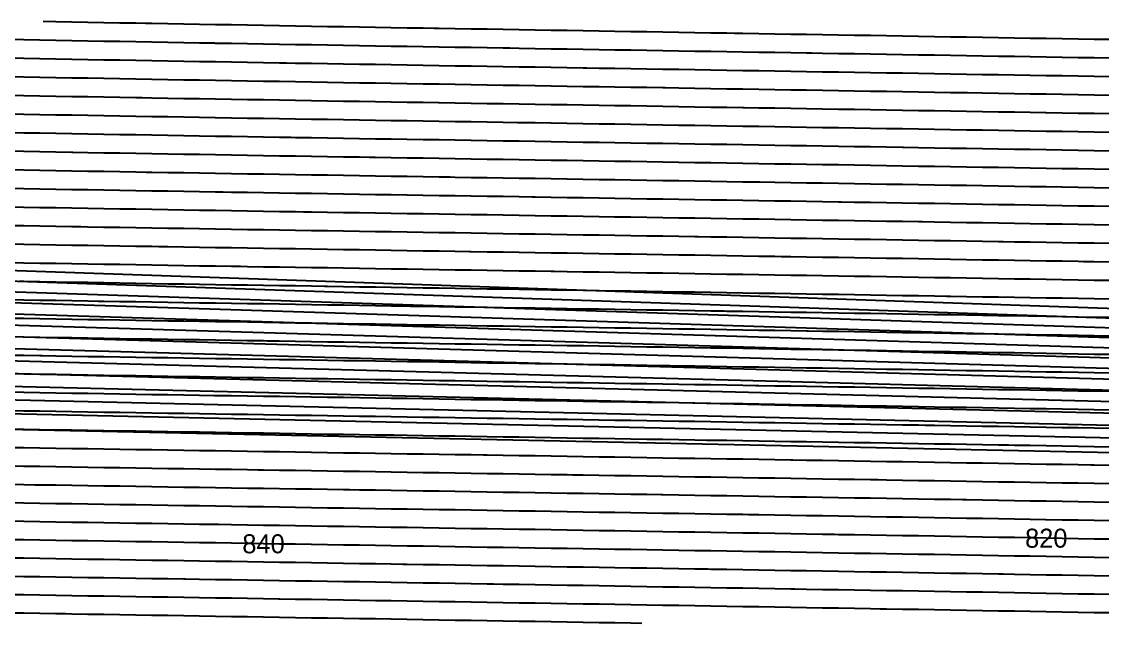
# Model space of a CAD drawing. Header units: metres. Extents: x 3386 to 5486, y 31 to 113.
# Drawn here: x 3802.3 to 3944.5, y 32.7 to 111.9 of the extents above; entities that cross this region are included whole.
import ezdxf
from ezdxf.enums import TextEntityAlignment as Align

# ---------------------------------------------------------------- set-up
doc = ezdxf.new("R2010")
doc.units = ezdxf.units.M
for name, color, linetype in [('Vs_280', 7, 'Continuous'), ('Vs_300', 7, 'Continuous'), ('Vs_320', 7, 'Continuous'), ('Vs_340', 7, 'Continuous'), ('Vs_360', 7, 'Continuous'), ('Vs_380', 7, 'Continuous'), ('Vs_400', 7, 'Continuous'), ('Vs_420', 7, 'Continuous'), ('Vs_440', 7, 'Continuous'), ('Vs_460', 7, 'Continuous'), ('Vs_480', 7, 'Continuous'), ('Vs_500', 7, 'Continuous'), ('Vs_520', 7, 'Continuous'), ('Vs_540', 7, 'Continuous'), ('Vs_560', 7, 'Continuous'), ('Vs_580', 7, 'Continuous'), ('Vs_600', 7, 'Continuous'), ('Vs_620', 7, 'Continuous'), ('Vs_640', 7, 'Continuous'), ('Vs_660', 7, 'Continuous'), ('Vs_680', 7, 'Continuous'), ('Vs_700', 7, 'Continuous'), ('Vs_720', 7, 'Continuous'), ('Vs_740', 7, 'Continuous'), ('Vs_760', 7, 'Continuous'), ('Vs_780', 7, 'Continuous'), ('Vs_800', 7, 'Continuous'), ('Vs_820', 7, 'Continuous'), ('Vs_840', 7, 'Continuous'), ('Vs_860', 7, 'Continuous'), ('Vs_880', 7, 'Continuous'), ('Vs_900', 7, 'Continuous'), ('Vs_920', 7, 'Continuous'), ('Vs_940', 7, 'Continuous'), ('Vs_960', 7, 'Continuous')]:
    doc.layers.add(name, color=color, linetype=linetype)

msp = doc.modelspace()

# ---------------------------------------------------------------- linework, layer by layer
at = {"layer": 'Vs_280'}
msp.add_lwpolyline([(3945.49, 109.57), (3943.39, 109.6), (3941.29, 109.64), (3939.19, 109.67), (3937.09, 109.71), (3935.33, 109.74), (3934.99, 109.74), (3932.89, 109.78), (3930.79, 109.82), (3928.68, 109.85), (3926.58, 109.89), (3924.48, 109.92), (3922.38, 109.96), (3920.28, 109.99), (3918.18, 110.03), (3916.08, 110.06), (3913.98, 110.1), (3911.88, 110.13), (3909.77, 110.17), (3907.67, 110.2), (3905.57, 110.24), (3903.47, 110.27), (3901.37, 110.3), (3899.27, 110.34), (3897.17, 110.37), (3896.08, 110.39), (3895.07, 110.41), (3892.97, 110.44), (3890.86, 110.48), (3888.76, 110.51), (3886.66, 110.55), (3884.56, 110.58), (3882.46, 110.62), (3880.36, 110.65), (3878.26, 110.69), (3876.16, 110.72), (3874.06, 110.76), (3871.95, 110.79), (3869.85, 110.82), (3867.75, 110.86), (3865.65, 110.89), (3863.55, 110.93), (3861.45, 110.96), (3859.35, 111), (3857.25, 111.03), (3856.57, 111.05), (3855.15, 111.07), (3853.04, 111.1), (3850.94, 111.14), (3848.84, 111.17), (3846.74, 111.21), (3844.64, 111.25), (3842.54, 111.28), (3840.44, 111.32), (3838.34, 111.35), (3836.24, 111.39), (3834.13, 111.43), (3832.03, 111.46), (3829.93, 111.5), (3827.83, 111.54), (3825.73, 111.57), (3823.63, 111.61), (3821.53, 111.65), (3819.43, 111.68), (3818.63, 111.7), (3817.33, 111.72), (3815.22, 111.76), (3813.12, 111.8), (3811.02, 111.84), (3808.92, 111.88), (3806.82, 111.92), (3805.13, 111.95)], dxfattribs=at)
at = {"layer": 'Vs_300'}
msp.add_lwpolyline([(3945.36, 107.13), (3943.39, 107.16), (3941.29, 107.19), (3939.19, 107.23), (3937.09, 107.27), (3934.99, 107.3), (3932.89, 107.34), (3930.79, 107.37), (3928.68, 107.41), (3926.58, 107.44), (3924.48, 107.48), (3922.38, 107.51), (3920.28, 107.55), (3918.18, 107.58), (3916.08, 107.62), (3913.98, 107.65), (3911.88, 107.69), (3909.77, 107.72), (3907.67, 107.76), (3906.24, 107.78), (3905.57, 107.79), (3903.47, 107.82), (3901.37, 107.86), (3899.27, 107.89), (3897.17, 107.93), (3895.07, 107.96), (3892.97, 108), (3890.86, 108.03), (3888.76, 108.07), (3886.66, 108.1), (3884.56, 108.14), (3882.46, 108.17), (3880.36, 108.2), (3878.26, 108.24), (3876.16, 108.27), (3874.06, 108.31), (3871.95, 108.34), (3869.85, 108.38), (3867.75, 108.41), (3866.52, 108.43), (3865.65, 108.45), (3863.55, 108.48), (3861.45, 108.52), (3859.35, 108.55), (3857.25, 108.59), (3855.15, 108.62), (3853.04, 108.66), (3850.94, 108.69), (3848.84, 108.73), (3846.74, 108.76), (3844.64, 108.8), (3842.54, 108.83), (3840.44, 108.87), (3838.34, 108.9), (3836.24, 108.94), (3834.13, 108.97), (3832.03, 109.01), (3829.93, 109.05), (3827.83, 109.08), (3827.69, 109.09), (3825.73, 109.12), (3823.63, 109.16), (3821.53, 109.19), (3819.43, 109.23), (3817.33, 109.27), (3815.22, 109.31), (3813.12, 109.34), (3811.02, 109.38), (3808.92, 109.42), (3806.82, 109.46), (3804.72, 109.5), (3802.62, 109.54), (3800.52, 109.58)], dxfattribs=at)
at = {"layer": 'Vs_320'}
msp.add_lwpolyline([(3945.49, 104.68), (3943.39, 104.72), (3941.29, 104.75), (3939.19, 104.79), (3937.09, 104.82), (3934.99, 104.86), (3932.89, 104.89), (3930.79, 104.93), (3928.68, 104.96), (3926.58, 105), (3924.48, 105.03), (3922.38, 105.07), (3920.28, 105.1), (3918.18, 105.14), (3916.47, 105.17), (3916.08, 105.17), (3913.98, 105.21), (3911.88, 105.24), (3909.77, 105.28), (3907.67, 105.31), (3905.57, 105.35), (3903.47, 105.38), (3901.37, 105.41), (3899.27, 105.45), (3897.17, 105.48), (3895.07, 105.52), (3892.97, 105.55), (3890.86, 105.59), (3888.76, 105.62), (3886.66, 105.66), (3884.56, 105.69), (3882.46, 105.72), (3880.36, 105.76), (3878.26, 105.79), (3876.66, 105.82), (3876.16, 105.83), (3874.06, 105.86), (3871.95, 105.9), (3869.85, 105.93), (3867.75, 105.96), (3865.65, 106), (3863.55, 106.03), (3861.45, 106.07), (3859.35, 106.1), (3857.25, 106.14), (3855.15, 106.17), (3853.04, 106.21), (3850.94, 106.24), (3848.84, 106.28), (3846.74, 106.31), (3844.64, 106.35), (3842.54, 106.38), (3840.44, 106.42), (3838.34, 106.45), (3837.17, 106.47), (3836.24, 106.49), (3834.13, 106.52), (3832.03, 106.56), (3829.93, 106.6), (3827.83, 106.63), (3825.73, 106.67), (3823.63, 106.7), (3821.53, 106.74), (3819.43, 106.78), (3817.33, 106.82), (3815.22, 106.85), (3813.12, 106.89), (3811.02, 106.93), (3808.92, 106.97), (3806.82, 107.01), (3804.72, 107.05), (3802.62, 107.09), (3800.52, 107.13)], dxfattribs=at)
at = {"layer": 'Vs_340'}
msp.add_lwpolyline([(3945.49, 102.24), (3943.39, 102.27), (3941.29, 102.31), (3939.19, 102.34), (3937.09, 102.38), (3934.99, 102.41), (3932.89, 102.45), (3930.79, 102.48), (3928.68, 102.52), (3926.72, 102.55), (3926.58, 102.55), (3924.48, 102.59), (3922.38, 102.62), (3920.28, 102.66), (3918.18, 102.69), (3916.08, 102.73), (3913.98, 102.76), (3911.88, 102.8), (3909.77, 102.83), (3907.67, 102.87), (3905.57, 102.9), (3903.47, 102.94), (3901.37, 102.97), (3899.27, 103.01), (3897.17, 103.04), (3895.07, 103.07), (3892.97, 103.11), (3890.86, 103.14), (3888.76, 103.18), (3886.96, 103.21), (3886.66, 103.21), (3884.56, 103.25), (3882.46, 103.28), (3880.36, 103.31), (3878.26, 103.35), (3876.16, 103.38), (3874.06, 103.42), (3871.95, 103.45), (3869.85, 103.48), (3867.75, 103.52), (3865.65, 103.55), (3863.55, 103.59), (3861.45, 103.62), (3859.35, 103.66), (3857.25, 103.69), (3855.15, 103.73), (3853.04, 103.76), (3850.94, 103.79), (3848.84, 103.83), (3847.02, 103.86), (3846.74, 103.86), (3844.64, 103.9), (3842.54, 103.93), (3840.44, 103.97), (3838.34, 104), (3836.24, 104.04), (3834.13, 104.07), (3832.03, 104.11), (3829.93, 104.15), (3827.83, 104.18), (3825.73, 104.22), (3823.63, 104.25), (3821.53, 104.29), (3819.43, 104.33), (3817.33, 104.36), (3815.22, 104.4), (3813.12, 104.44), (3811.02, 104.48), (3809.08, 104.51), (3808.92, 104.52), (3806.82, 104.55), (3804.72, 104.59), (3802.62, 104.63), (3800.52, 104.67)], dxfattribs=at)
at = {"layer": 'Vs_360'}
msp.add_lwpolyline([(3945.49, 99.8), (3943.39, 99.83), (3941.29, 99.87), (3939.19, 99.9), (3937.09, 99.94), (3936.96, 99.94), (3934.99, 99.97), (3932.89, 100.01), (3930.79, 100.04), (3928.68, 100.08), (3926.58, 100.11), (3924.48, 100.15), (3922.38, 100.18), (3920.28, 100.22), (3918.18, 100.25), (3916.08, 100.29), (3913.98, 100.32), (3911.88, 100.36), (3909.77, 100.39), (3907.67, 100.42), (3905.57, 100.46), (3903.47, 100.49), (3901.37, 100.53), (3899.27, 100.56), (3897.37, 100.59), (3897.17, 100.6), (3895.07, 100.63), (3892.97, 100.66), (3890.86, 100.7), (3888.76, 100.73), (3886.66, 100.77), (3884.56, 100.8), (3882.46, 100.84), (3880.36, 100.87), (3878.26, 100.9), (3876.16, 100.94), (3874.06, 100.97), (3871.95, 101.01), (3869.85, 101.04), (3867.75, 101.07), (3865.65, 101.11), (3863.55, 101.14), (3861.45, 101.18), (3859.35, 101.21), (3857.25, 101.24), (3857.16, 101.25), (3855.15, 101.28), (3853.04, 101.31), (3850.94, 101.35), (3848.84, 101.38), (3846.74, 101.42), (3844.64, 101.45), (3842.54, 101.49), (3840.44, 101.52), (3838.34, 101.56), (3836.24, 101.59), (3834.13, 101.63), (3832.03, 101.66), (3829.93, 101.7), (3827.83, 101.73), (3825.73, 101.77), (3823.63, 101.8), (3821.53, 101.84), (3819.43, 101.88), (3818.17, 101.9), (3817.33, 101.91), (3815.22, 101.95), (3813.12, 101.99), (3811.02, 102.03), (3808.92, 102.06), (3806.82, 102.1), (3804.72, 102.14), (3802.62, 102.18), (3800.52, 102.22)], dxfattribs=at)
at = {"layer": 'Vs_380'}
msp.add_lwpolyline([(3945.49, 97.36), (3943.39, 97.39), (3941.29, 97.43), (3939.19, 97.46), (3937.09, 97.5), (3934.99, 97.53), (3932.89, 97.57), (3930.79, 97.6), (3928.68, 97.64), (3926.58, 97.67), (3924.48, 97.71), (3922.38, 97.74), (3920.28, 97.78), (3918.18, 97.81), (3916.08, 97.84), (3913.98, 97.88), (3911.88, 97.91), (3909.77, 97.95), (3907.82, 97.98), (3907.67, 97.98), (3905.57, 98.02), (3903.47, 98.05), (3901.37, 98.09), (3899.27, 98.12), (3897.17, 98.15), (3895.07, 98.19), (3892.97, 98.22), (3890.86, 98.26), (3888.76, 98.29), (3886.66, 98.32), (3884.56, 98.36), (3882.46, 98.39), (3880.36, 98.43), (3878.26, 98.46), (3876.16, 98.49), (3874.06, 98.53), (3871.95, 98.56), (3869.85, 98.6), (3867.75, 98.63), (3867.54, 98.63), (3865.65, 98.66), (3863.55, 98.7), (3861.45, 98.73), (3859.35, 98.77), (3857.25, 98.8), (3855.15, 98.83), (3853.04, 98.87), (3850.94, 98.9), (3848.84, 98.94), (3846.74, 98.97), (3844.64, 99.01), (3842.54, 99.04), (3840.44, 99.07), (3838.34, 99.11), (3836.24, 99.14), (3834.13, 99.18), (3832.03, 99.21), (3829.93, 99.25), (3827.83, 99.28), (3827.75, 99.29), (3825.73, 99.32), (3823.63, 99.36), (3821.53, 99.39), (3819.43, 99.43), (3817.33, 99.46), (3815.22, 99.5), (3813.12, 99.54), (3811.02, 99.58), (3808.92, 99.61), (3806.82, 99.65), (3804.72, 99.69), (3802.62, 99.73), (3800.52, 99.77)], dxfattribs=at)
at = {"layer": 'Vs_400'}
msp.add_lwpolyline([(3945.49, 94.91), (3943.39, 94.95), (3941.29, 94.99), (3939.19, 95.02), (3937.09, 95.06), (3934.99, 95.09), (3932.89, 95.13), (3930.79, 95.16), (3928.68, 95.2), (3926.58, 95.23), (3924.48, 95.26), (3922.38, 95.3), (3920.28, 95.33), (3918.3, 95.37), (3918.18, 95.37), (3916.08, 95.4), (3913.98, 95.44), (3911.88, 95.47), (3909.77, 95.51), (3907.67, 95.54), (3905.57, 95.58), (3903.47, 95.61), (3901.37, 95.64), (3899.27, 95.68), (3897.17, 95.71), (3895.07, 95.75), (3892.97, 95.78), (3890.86, 95.81), (3888.76, 95.85), (3886.66, 95.88), (3884.56, 95.92), (3882.46, 95.95), (3880.36, 95.98), (3878.26, 96.02), (3878.08, 96.02), (3876.16, 96.05), (3874.06, 96.08), (3871.95, 96.12), (3869.85, 96.15), (3867.75, 96.19), (3865.65, 96.22), (3863.55, 96.25), (3861.45, 96.29), (3859.35, 96.32), (3857.25, 96.36), (3855.15, 96.39), (3853.04, 96.42), (3850.94, 96.46), (3848.84, 96.49), (3846.74, 96.53), (3844.64, 96.56), (3842.54, 96.59), (3840.44, 96.63), (3838.34, 96.66), (3837.75, 96.67), (3836.24, 96.7), (3834.13, 96.73), (3832.03, 96.77), (3829.93, 96.8), (3827.83, 96.84), (3825.73, 96.87), (3823.63, 96.91), (3821.53, 96.94), (3819.43, 96.98), (3817.33, 97.02), (3815.22, 97.05), (3813.12, 97.09), (3811.02, 97.13), (3808.92, 97.16), (3806.82, 97.2), (3804.72, 97.24), (3802.62, 97.28), (3800.52, 97.32)], dxfattribs=at)
at = {"layer": 'Vs_420'}
msp.add_lwpolyline([(3945.49, 92.47), (3943.39, 92.51), (3941.29, 92.55), (3939.19, 92.58), (3937.09, 92.62), (3934.99, 92.65), (3932.89, 92.69), (3930.79, 92.72), (3928.76, 92.75), (3928.68, 92.76), (3926.58, 92.79), (3924.48, 92.82), (3922.38, 92.86), (3920.28, 92.89), (3918.18, 92.93), (3916.08, 92.96), (3913.98, 93), (3911.88, 93.03), (3909.77, 93.07), (3907.67, 93.1), (3905.57, 93.13), (3903.47, 93.17), (3901.37, 93.2), (3899.27, 93.24), (3897.17, 93.27), (3895.07, 93.3), (3892.97, 93.34), (3890.86, 93.37), (3888.76, 93.41), (3888.72, 93.41), (3886.66, 93.44), (3884.56, 93.47), (3882.46, 93.51), (3880.36, 93.54), (3878.26, 93.58), (3876.16, 93.61), (3874.06, 93.64), (3871.95, 93.68), (3869.85, 93.71), (3867.75, 93.74), (3865.65, 93.78), (3863.55, 93.81), (3861.45, 93.85), (3859.35, 93.88), (3857.25, 93.91), (3855.15, 93.95), (3853.04, 93.98), (3850.94, 94.01), (3848.84, 94.05), (3848.09, 94.06), (3846.74, 94.08), (3844.64, 94.12), (3842.54, 94.15), (3840.44, 94.18), (3838.34, 94.22), (3836.24, 94.25), (3834.13, 94.29), (3832.03, 94.32), (3829.93, 94.36), (3827.83, 94.39), (3825.73, 94.43), (3823.63, 94.46), (3821.53, 94.5), (3819.43, 94.53), (3817.33, 94.57), (3815.22, 94.61), (3813.12, 94.64), (3811.02, 94.68), (3809.05, 94.71), (3808.92, 94.72), (3806.82, 94.75), (3804.72, 94.79), (3802.62, 94.83), (3800.52, 94.87)], dxfattribs=at)
at = {"layer": 'Vs_440'}
msp.add_lwpolyline([(3945.49, 90.03), (3943.39, 90.07), (3941.29, 90.11), (3939.19, 90.14), (3939.19, 90.14), (3937.09, 90.18), (3934.99, 90.21), (3932.89, 90.25), (3930.79, 90.28), (3928.68, 90.32), (3926.58, 90.35), (3924.48, 90.38), (3922.38, 90.42), (3920.28, 90.45), (3918.18, 90.49), (3916.08, 90.52), (3913.98, 90.56), (3911.88, 90.59), (3909.77, 90.63), (3907.67, 90.66), (3905.57, 90.69), (3903.47, 90.73), (3901.37, 90.76), (3899.42, 90.79), (3899.27, 90.8), (3897.17, 90.83), (3895.07, 90.86), (3892.97, 90.9), (3890.86, 90.93), (3888.76, 90.97), (3886.66, 91), (3884.56, 91.03), (3882.46, 91.07), (3880.36, 91.1), (3878.26, 91.13), (3876.16, 91.17), (3874.06, 91.2), (3871.95, 91.24), (3869.85, 91.27), (3867.75, 91.3), (3865.65, 91.34), (3863.55, 91.37), (3861.45, 91.4), (3859.35, 91.44), (3858.69, 91.45), (3857.25, 91.47), (3855.15, 91.5), (3853.04, 91.54), (3850.94, 91.57), (3848.84, 91.61), (3846.74, 91.64), (3844.64, 91.67), (3842.54, 91.71), (3840.44, 91.74), (3838.34, 91.78), (3836.24, 91.81), (3834.13, 91.84), (3832.03, 91.88), (3829.93, 91.91), (3827.83, 91.95), (3825.73, 91.98), (3823.63, 92.02), (3821.53, 92.05), (3819.43, 92.09), (3818.69, 92.1), (3817.33, 92.12), (3815.22, 92.16), (3813.12, 92.2), (3811.02, 92.23), (3808.92, 92.27), (3806.82, 92.31), (3804.72, 92.34), (3802.62, 92.38), (3800.52, 92.42)], dxfattribs=at)
at = {"layer": 'Vs_460'}
msp.add_lwpolyline([(3945.49, 87.6), (3943.39, 87.63), (3941.29, 87.67), (3939.19, 87.7), (3937.09, 87.74), (3934.99, 87.77), (3932.89, 87.81), (3930.79, 87.84), (3928.68, 87.88), (3926.58, 87.91), (3924.48, 87.95), (3922.38, 87.98), (3920.28, 88.01), (3918.18, 88.05), (3916.08, 88.08), (3913.98, 88.12), (3911.88, 88.15), (3910.12, 88.18), (3909.77, 88.19), (3907.67, 88.22), (3905.57, 88.25), (3903.47, 88.29), (3901.37, 88.32), (3899.27, 88.36), (3897.17, 88.39), (3895.07, 88.42), (3892.97, 88.46), (3890.86, 88.49), (3888.76, 88.53), (3886.66, 88.56), (3884.56, 88.59), (3882.46, 88.63), (3880.36, 88.66), (3878.26, 88.69), (3876.16, 88.73), (3874.06, 88.76), (3871.95, 88.79), (3869.85, 88.83), (3869.47, 88.83), (3867.75, 88.86), (3865.65, 88.9), (3863.55, 88.93), (3861.45, 88.96), (3859.35, 89), (3857.25, 89.03), (3855.15, 89.06), (3853.04, 89.1), (3850.94, 89.13), (3848.84, 89.16), (3846.74, 89.2), (3844.64, 89.23), (3842.54, 89.26), (3840.44, 89.3), (3838.34, 89.33), (3836.24, 89.37), (3834.13, 89.4), (3832.03, 89.44), (3829.93, 89.47), (3828.83, 89.49), (3827.83, 89.5), (3825.73, 89.54), (3823.63, 89.57), (3821.53, 89.61), (3819.43, 89.64), (3817.33, 89.68), (3815.22, 89.71), (3813.12, 89.75), (3811.02, 89.79), (3808.92, 89.82), (3806.82, 89.86), (3804.72, 89.9), (3802.62, 89.93), (3800.52, 89.97)], dxfattribs=at)
at = {"layer": 'Vs_480'}
msp.add_lwpolyline([(3945.49, 85.16), (3943.39, 85.19), (3941.29, 85.23), (3939.19, 85.26), (3937.09, 85.3), (3934.99, 85.33), (3932.89, 85.37), (3930.79, 85.4), (3928.68, 85.44), (3926.58, 85.47), (3924.48, 85.51), (3922.38, 85.54), (3920.8, 85.57), (3920.28, 85.58), (3918.18, 85.61), (3916.08, 85.65), (3913.98, 85.68), (3911.88, 85.71), (3909.77, 85.75), (3907.67, 85.78), (3905.57, 85.82), (3903.47, 85.85), (3901.37, 85.88), (3899.27, 85.92), (3897.17, 85.95), (3895.07, 85.99), (3892.97, 86.02), (3890.86, 86.05), (3888.76, 86.09), (3886.66, 86.12), (3884.56, 86.15), (3882.46, 86.19), (3880.36, 86.22), (3880.36, 86.22), (3878.26, 86.25), (3876.16, 86.29), (3874.06, 86.32), (3871.95, 86.35), (3869.85, 86.39), (3867.75, 86.42), (3865.65, 86.46), (3863.55, 86.49), (3861.45, 86.52), (3859.35, 86.56), (3857.25, 86.59), (3855.15, 86.62), (3853.04, 86.66), (3850.94, 86.69), (3848.84, 86.72), (3846.74, 86.76), (3844.64, 86.79), (3842.54, 86.82), (3840.44, 86.86), (3839.37, 86.87), (3838.34, 86.89), (3836.24, 86.92), (3834.13, 86.96), (3832.03, 86.99), (3829.93, 87.03), (3827.83, 87.06), (3825.73, 87.1), (3823.63, 87.13), (3821.53, 87.17), (3819.43, 87.2), (3817.33, 87.24), (3815.22, 87.27), (3813.12, 87.31), (3811.02, 87.34), (3808.92, 87.38), (3806.82, 87.41), (3804.72, 87.45), (3802.62, 87.49), (3800.52, 87.53)], dxfattribs=at)
at = {"layer": 'Vs_500'}
msp.add_lwpolyline([(3945.49, 82.72), (3943.39, 82.76), (3941.29, 82.79), (3939.19, 82.83), (3937.09, 82.86), (3934.99, 82.9), (3932.89, 82.93), (3931.43, 82.95), (3930.79, 82.97), (3928.68, 83), (3926.58, 83.04), (3924.48, 83.07), (3922.38, 83.1), (3920.28, 83.14), (3918.18, 83.17), (3916.08, 83.21), (3913.98, 83.24), (3911.88, 83.28), (3909.77, 83.31), (3907.67, 83.34), (3905.57, 83.38), (3903.47, 83.41), (3901.37, 83.45), (3899.27, 83.48), (3897.17, 83.51), (3895.07, 83.55), (3892.97, 83.58), (3891.3, 83.61), (3890.86, 83.61), (3888.76, 83.65), (3886.66, 83.68), (3884.56, 83.72), (3882.46, 83.75), (3880.36, 83.78), (3878.26, 83.82), (3876.16, 83.85), (3874.06, 83.88), (3871.95, 83.92), (3869.85, 83.95), (3867.75, 83.98), (3865.65, 84.02), (3863.55, 84.05), (3861.45, 84.08), (3859.35, 84.12), (3857.25, 84.15), (3855.15, 84.18), (3853.04, 84.22), (3850.94, 84.25), (3850.2, 84.26), (3848.84, 84.28), (3846.74, 84.32), (3844.64, 84.35), (3842.54, 84.38), (3840.44, 84.42), (3838.34, 84.45), (3836.24, 84.48), (3834.13, 84.52), (3832.03, 84.55), (3829.93, 84.59), (3827.83, 84.62), (3825.73, 84.65), (3823.63, 84.69), (3821.53, 84.72), (3819.43, 84.76), (3817.33, 84.79), (3815.22, 84.83), (3813.12, 84.86), (3811.02, 84.9), (3810.09, 84.91), (3808.92, 84.93), (3806.82, 84.97), (3804.72, 85.01), (3802.62, 85.04), (3800.52, 85.08)], dxfattribs=at)
at = {"layer": 'Vs_520'}
msp.add_lwpolyline([(3945.49, 80.28), (3943.39, 80.32), (3941.99, 80.34), (3941.29, 80.35), (3939.19, 80.39), (3937.09, 80.42), (3934.99, 80.46), (3932.89, 80.49), (3930.79, 80.53), (3928.68, 80.56), (3926.58, 80.6), (3924.48, 80.63), (3922.38, 80.67), (3920.28, 80.7), (3918.18, 80.74), (3916.08, 80.77), (3913.98, 80.8), (3911.88, 80.84), (3909.77, 80.87), (3907.67, 80.91), (3905.57, 80.94), (3903.47, 80.98), (3902.24, 80.99), (3901.37, 81.01), (3899.27, 81.04), (3897.17, 81.08), (3895.07, 81.11), (3892.97, 81.14), (3890.86, 81.18), (3888.76, 81.21), (3886.66, 81.24), (3884.56, 81.28), (3882.46, 81.31), (3880.36, 81.35), (3878.26, 81.38), (3876.16, 81.41), (3874.06, 81.45), (3871.95, 81.48), (3869.85, 81.51), (3867.75, 81.55), (3865.65, 81.58), (3863.55, 81.61), (3861.45, 81.64), (3861.22, 81.65), (3859.35, 81.68), (3857.25, 81.71), (3855.15, 81.74), (3853.04, 81.78), (3850.94, 81.81), (3848.84, 81.84), (3846.74, 81.88), (3844.64, 81.91), (3842.54, 81.94), (3840.44, 81.98), (3838.34, 82.01), (3836.24, 82.04), (3834.13, 82.08), (3832.03, 82.11), (3829.93, 82.15), (3827.83, 82.18), (3825.73, 82.21), (3823.63, 82.25), (3821.53, 82.28), (3820.36, 82.3), (3819.43, 82.32), (3817.33, 82.35), (3815.22, 82.39), (3813.12, 82.42), (3811.02, 82.46), (3808.92, 82.49), (3806.82, 82.53), (3804.72, 82.56), (3802.62, 82.6), (3800.52, 82.64)], dxfattribs=at)
at = {"layer": 'Vs_540'}
msp.add_lwpolyline([(3945.49, 77.85), (3943.39, 77.88), (3941.29, 77.92), (3939.19, 77.95), (3937.09, 77.99), (3934.99, 78.02), (3932.89, 78.06), (3930.79, 78.09), (3928.68, 78.13), (3926.58, 78.16), (3924.48, 78.2), (3922.38, 78.23), (3920.28, 78.27), (3918.18, 78.3), (3916.08, 78.33), (3913.98, 78.37), (3913.13, 78.38), (3911.88, 78.4), (3909.77, 78.44), (3907.67, 78.47), (3905.57, 78.5), (3903.47, 78.54), (3901.37, 78.57), (3899.27, 78.61), (3897.17, 78.64), (3895.07, 78.67), (3892.97, 78.71), (3890.86, 78.74), (3888.76, 78.77), (3886.66, 78.81), (3884.56, 78.84), (3882.46, 78.88), (3880.36, 78.91), (3878.26, 78.94), (3876.16, 78.98), (3874.06, 79.01), (3872.36, 79.04), (3871.95, 79.04), (3869.85, 79.07), (3867.75, 79.11), (3865.65, 79.14), (3863.55, 79.17), (3861.45, 79.21), (3859.35, 79.24), (3857.25, 79.27), (3855.15, 79.31), (3853.04, 79.34), (3850.94, 79.37), (3848.84, 79.41), (3846.74, 79.44), (3844.64, 79.47), (3842.54, 79.51), (3840.44, 79.54), (3838.34, 79.57), (3836.24, 79.61), (3834.13, 79.64), (3832.03, 79.67), (3831.09, 79.69), (3829.93, 79.71), (3827.83, 79.74), (3825.73, 79.77), (3823.63, 79.81), (3821.53, 79.84), (3819.43, 79.88), (3817.33, 79.91), (3815.22, 79.95), (3813.12, 79.98), (3811.02, 80.02), (3808.92, 80.05), (3806.82, 80.09), (3804.72, 80.12), (3802.62, 80.16), (3800.52, 80.19)], dxfattribs=at)
at = {"layer": 'Vs_560'}
msp.add_lwpolyline([(3945.49, 75.41), (3943.39, 75.45), (3941.29, 75.48), (3939.19, 75.52), (3937.09, 75.55), (3934.99, 75.59), (3932.89, 75.62), (3930.79, 75.66), (3928.68, 75.69), (3926.58, 75.73), (3924.48, 75.76), (3923.97, 75.77), (3922.38, 75.79), (3920.28, 75.83), (3918.18, 75.86), (3916.08, 75.9), (3913.98, 75.93), (3911.88, 75.97), (3909.77, 76), (3907.67, 76.03), (3905.57, 76.07), (3903.47, 76.1), (3901.37, 76.14), (3899.27, 76.17), (3897.17, 76.2), (3895.07, 76.24), (3892.97, 76.27), (3890.86, 76.31), (3888.76, 76.34), (3886.66, 76.37), (3884.56, 76.41), (3883.54, 76.42), (3882.46, 76.44), (3880.36, 76.47), (3878.26, 76.51), (3876.16, 76.54), (3874.06, 76.57), (3871.95, 76.61), (3869.85, 76.64), (3867.75, 76.67), (3865.65, 76.71), (3863.55, 76.74), (3861.45, 76.77), (3859.35, 76.8), (3857.25, 76.84), (3855.15, 76.87), (3853.04, 76.9), (3850.94, 76.94), (3848.84, 76.97), (3846.74, 77), (3844.64, 77.04), (3842.54, 77.07), (3842.15, 77.08), (3840.44, 77.1), (3838.34, 77.14), (3836.24, 77.17), (3834.13, 77.2), (3832.03, 77.24), (3829.93, 77.27), (3827.83, 77.3), (3825.73, 77.34), (3823.63, 77.37), (3821.53, 77.4), (3819.43, 77.44), (3817.33, 77.47), (3815.22, 77.51), (3813.12, 77.54), (3811.02, 77.58), (3808.92, 77.61), (3806.82, 77.65), (3804.72, 77.68), (3802.62, 77.72), (3801.98, 77.73)], dxfattribs=at)
at = {"layer": 'Vs_580'}
msp.add_lwpolyline([(3945.49, 72.98), (3943.39, 73.01), (3941.29, 73.05), (3939.19, 73.08), (3937.09, 73.12), (3934.99, 73.15), (3934.72, 73.16), (3932.89, 73.19), (3930.79, 73.22), (3928.68, 73.26), (3926.58, 73.29), (3924.48, 73.33), (3922.38, 73.36), (3920.28, 73.39), (3918.18, 73.43), (3916.08, 73.46), (3913.98, 73.5), (3911.88, 73.53), (3909.77, 73.57), (3907.67, 73.6), (3905.57, 73.63), (3903.47, 73.67), (3901.37, 73.7), (3899.27, 73.74), (3897.17, 73.77), (3895.07, 73.8), (3894.7, 73.81), (3892.97, 73.84), (3890.86, 73.87), (3888.76, 73.9), (3886.66, 73.94), (3884.56, 73.97), (3882.46, 74), (3880.36, 74.04), (3878.26, 74.07), (3876.16, 74.1), (3874.06, 74.14), (3871.95, 74.17), (3869.85, 74.2), (3867.75, 74.24), (3865.65, 74.27), (3863.55, 74.3), (3861.45, 74.34), (3859.35, 74.37), (3857.25, 74.4), (3855.15, 74.44), (3853.41, 74.46), (3853.04, 74.47), (3850.94, 74.5), (3848.84, 74.53), (3846.74, 74.57), (3844.64, 74.6), (3842.54, 74.63), (3840.44, 74.67), (3838.34, 74.7), (3836.24, 74.73), (3834.13, 74.77), (3832.03, 74.8), (3829.93, 74.83), (3827.83, 74.87), (3825.73, 74.9), (3823.63, 74.93), (3821.53, 74.97), (3819.43, 75), (3817.33, 75.04), (3815.22, 75.07), (3813.12, 75.1), (3812.39, 75.12), (3811.02, 75.14), (3808.92, 75.17), (3806.82, 75.21), (3804.72, 75.24), (3802.62, 75.28), (3800.52, 75.31)], dxfattribs=at)
at = {"layer": 'Vs_600'}
msp.add_lwpolyline([(3945.36, 70.54), (3943.39, 70.58), (3941.29, 70.61), (3939.19, 70.65), (3937.09, 70.68), (3934.99, 70.72), (3932.89, 70.75), (3930.79, 70.79), (3928.68, 70.82), (3926.58, 70.86), (3924.48, 70.89), (3922.38, 70.93), (3920.28, 70.96), (3918.18, 70.99), (3916.08, 71.03), (3913.98, 71.06), (3911.88, 71.1), (3909.77, 71.13), (3907.67, 71.17), (3905.81, 71.2), (3905.57, 71.2), (3903.47, 71.23), (3901.37, 71.27), (3899.27, 71.3), (3897.17, 71.34), (3895.07, 71.37), (3892.97, 71.4), (3890.86, 71.44), (3888.76, 71.47), (3886.66, 71.5), (3884.56, 71.54), (3882.46, 71.57), (3880.36, 71.6), (3878.26, 71.64), (3876.16, 71.67), (3874.06, 71.7), (3871.95, 71.74), (3869.85, 71.77), (3867.75, 71.8), (3865.65, 71.84), (3864.79, 71.85), (3863.55, 71.87), (3861.45, 71.9), (3859.35, 71.93), (3857.25, 71.97), (3855.15, 72), (3853.04, 72.03), (3850.94, 72.07), (3848.84, 72.1), (3846.74, 72.13), (3844.64, 72.17), (3842.54, 72.2), (3840.44, 72.23), (3838.34, 72.26), (3836.24, 72.3), (3834.13, 72.33), (3832.03, 72.36), (3829.93, 72.4), (3827.83, 72.43), (3825.73, 72.46), (3823.63, 72.5), (3823.33, 72.5), (3821.53, 72.53), (3819.43, 72.56), (3817.33, 72.6), (3815.22, 72.63), (3813.12, 72.67), (3811.02, 72.7), (3808.92, 72.74), (3806.82, 72.77), (3804.72, 72.81), (3802.62, 72.84), (3800.52, 72.88)], dxfattribs=at)
at = {"layer": 'Vs_620'}
msp.add_lwpolyline([(3945.49, 68.11), (3943.39, 68.14), (3941.29, 68.18), (3939.19, 68.21), (3937.09, 68.25), (3934.99, 68.28), (3932.89, 68.32), (3930.79, 68.35), (3928.68, 68.39), (3926.58, 68.42), (3924.48, 68.46), (3922.38, 68.49), (3920.28, 68.53), (3918.18, 68.56), (3916.84, 68.58), (3916.08, 68.6), (3913.98, 68.63), (3911.88, 68.66), (3909.77, 68.7), (3907.67, 68.73), (3905.57, 68.77), (3903.47, 68.8), (3901.37, 68.83), (3899.27, 68.87), (3897.17, 68.9), (3895.07, 68.94), (3892.97, 68.97), (3890.86, 69), (3888.76, 69.04), (3886.66, 69.07), (3884.56, 69.1), (3882.46, 69.14), (3880.36, 69.17), (3878.26, 69.2), (3876.2, 69.24), (3876.16, 69.24), (3874.06, 69.27), (3871.95, 69.3), (3869.85, 69.34), (3867.75, 69.37), (3865.65, 69.4), (3863.55, 69.44), (3861.45, 69.47), (3859.35, 69.5), (3857.25, 69.53), (3855.15, 69.57), (3853.04, 69.6), (3850.94, 69.63), (3848.84, 69.67), (3846.74, 69.7), (3844.64, 69.73), (3842.54, 69.76), (3840.44, 69.8), (3838.34, 69.83), (3836.24, 69.86), (3834.62, 69.89), (3834.13, 69.9), (3832.03, 69.93), (3829.93, 69.96), (3827.83, 70), (3825.73, 70.03), (3823.63, 70.06), (3821.53, 70.1), (3819.43, 70.13), (3817.33, 70.16), (3815.22, 70.2), (3813.12, 70.23), (3811.02, 70.27), (3808.92, 70.3), (3806.82, 70.33), (3804.72, 70.37), (3802.62, 70.4), (3800.52, 70.44)], dxfattribs=at)
at = {"layer": 'Vs_640'}
msp.add_lwpolyline([(3945.49, 65.67), (3943.39, 65.71), (3941.29, 65.74), (3939.19, 65.78), (3937.09, 65.81), (3934.99, 65.85), (3932.89, 65.88), (3930.79, 65.92), (3928.68, 65.95), (3927.76, 65.97), (3926.58, 65.99), (3924.48, 66.02), (3922.38, 66.06), (3920.28, 66.09), (3918.18, 66.13), (3916.08, 66.16), (3913.98, 66.2), (3911.88, 66.23), (3909.77, 66.27), (3907.67, 66.3), (3905.57, 66.33), (3903.47, 66.37), (3901.37, 66.4), (3899.27, 66.44), (3897.17, 66.47), (3895.07, 66.5), (3892.97, 66.54), (3890.86, 66.57), (3888.76, 66.6), (3887.57, 66.62), (3886.66, 66.64), (3884.56, 66.67), (3882.46, 66.7), (3880.36, 66.74), (3878.26, 66.77), (3876.16, 66.8), (3874.06, 66.84), (3871.95, 66.87), (3869.85, 66.9), (3867.75, 66.94), (3865.65, 66.97), (3863.55, 67), (3861.45, 67.04), (3859.35, 67.07), (3857.25, 67.1), (3855.15, 67.14), (3853.04, 67.17), (3850.94, 67.2), (3848.84, 67.23), (3846.74, 67.27), (3846.12, 67.28), (3844.64, 67.3), (3842.54, 67.33), (3840.44, 67.37), (3838.34, 67.4), (3836.24, 67.43), (3834.13, 67.46), (3832.03, 67.5), (3829.93, 67.53), (3827.83, 67.56), (3825.73, 67.6), (3823.63, 67.63), (3821.53, 67.66), (3819.43, 67.7), (3817.33, 67.73), (3815.22, 67.76), (3813.12, 67.8), (3811.02, 67.83), (3808.92, 67.87), (3806.82, 67.9), (3805, 67.93), (3804.72, 67.93), (3802.62, 67.97), (3800.52, 68)], dxfattribs=at)
at = {"layer": 'Vs_660'}
msp.add_lwpolyline([(3945.49, 63.24), (3943.39, 63.28), (3941.29, 63.31), (3939.19, 63.35), (3938.57, 63.36), (3937.09, 63.38), (3934.99, 63.42), (3932.89, 63.45), (3930.79, 63.49), (3928.68, 63.52), (3926.58, 63.56), (3924.48, 63.59), (3922.38, 63.63), (3920.28, 63.66), (3918.18, 63.7), (3916.08, 63.73), (3913.98, 63.76), (3911.88, 63.8), (3909.77, 63.83), (3907.67, 63.87), (3905.57, 63.9), (3903.47, 63.94), (3901.37, 63.97), (3899.27, 64), (3898.88, 64.01), (3897.17, 64.04), (3895.07, 64.07), (3892.97, 64.11), (3890.86, 64.14), (3888.76, 64.17), (3886.66, 64.21), (3884.56, 64.24), (3882.46, 64.27), (3880.36, 64.31), (3878.26, 64.34), (3876.16, 64.37), (3874.06, 64.41), (3871.95, 64.44), (3869.85, 64.47), (3867.75, 64.51), (3865.65, 64.54), (3863.55, 64.57), (3861.45, 64.6), (3859.35, 64.64), (3857.73, 64.66), (3857.25, 64.67), (3855.15, 64.7), (3853.04, 64.74), (3850.94, 64.77), (3848.84, 64.8), (3846.74, 64.84), (3844.64, 64.87), (3842.54, 64.9), (3840.44, 64.93), (3838.34, 64.97), (3836.24, 65), (3834.13, 65.03), (3832.03, 65.07), (3829.93, 65.1), (3827.83, 65.13), (3825.73, 65.16), (3823.63, 65.2), (3821.53, 65.23), (3819.43, 65.26), (3817.33, 65.3), (3816.17, 65.32), (3815.22, 65.33), (3813.12, 65.37), (3811.02, 65.4), (3808.92, 65.43), (3806.82, 65.47), (3804.72, 65.5), (3802.62, 65.54), (3800.52, 65.57)], dxfattribs=at)
at = {"layer": 'Vs_680'}
msp.add_lwpolyline([(3945.49, 60.81), (3943.39, 60.84), (3941.29, 60.88), (3939.19, 60.91), (3937.09, 60.95), (3934.99, 60.98), (3932.89, 61.02), (3930.79, 61.06), (3928.68, 61.09), (3926.58, 61.13), (3924.48, 61.16), (3922.38, 61.19), (3920.28, 61.23), (3918.18, 61.26), (3916.08, 61.3), (3913.98, 61.33), (3911.88, 61.37), (3910.08, 61.4), (3909.77, 61.4), (3907.67, 61.44), (3905.57, 61.47), (3903.47, 61.5), (3901.37, 61.54), (3899.27, 61.57), (3897.17, 61.61), (3895.07, 61.64), (3892.97, 61.67), (3890.86, 61.71), (3888.76, 61.74), (3886.66, 61.78), (3884.56, 61.81), (3882.46, 61.84), (3880.36, 61.88), (3878.26, 61.91), (3876.16, 61.94), (3874.06, 61.98), (3871.95, 62.01), (3869.85, 62.04), (3869.35, 62.05), (3867.75, 62.08), (3865.65, 62.11), (3863.55, 62.14), (3861.45, 62.17), (3859.35, 62.21), (3857.25, 62.24), (3855.15, 62.27), (3853.04, 62.31), (3850.94, 62.34), (3848.84, 62.37), (3846.74, 62.41), (3844.64, 62.44), (3842.54, 62.47), (3840.44, 62.5), (3838.34, 62.54), (3836.24, 62.57), (3834.13, 62.6), (3832.03, 62.64), (3829.93, 62.67), (3827.83, 62.7), (3827.7, 62.7), (3825.73, 62.73), (3823.63, 62.77), (3821.53, 62.8), (3819.43, 62.83), (3817.33, 62.87), (3815.22, 62.9), (3813.12, 62.93), (3811.02, 62.97), (3808.92, 63), (3806.82, 63.04), (3804.72, 63.07), (3802.62, 63.1), (3800.52, 63.14)], dxfattribs=at)
at = {"layer": 'Vs_700'}
for points in [[(3386.6, 93.52), (4884.3, 41.73)], [(3945.49, 58.38), (3943.39, 58.41), (3941.29, 58.45), (3939.19, 58.48), (3937.09, 58.52), (3934.99, 58.55), (3932.89, 58.59), (3930.79, 58.62), (3928.68, 58.66), (3926.58, 58.69), (3924.48, 58.73), (3922.38, 58.76), (3921.17, 58.78), (3920.28, 58.8), (3918.18, 58.83), (3916.08, 58.87), (3913.98, 58.9), (3911.88, 58.94), (3909.77, 58.97), (3907.67, 59.01), (3905.57, 59.04), (3903.47, 59.07), (3901.37, 59.11), (3899.27, 59.14), (3897.17, 59.18), (3895.07, 59.21), (3892.97, 59.24), (3890.86, 59.28), (3888.76, 59.31), (3886.66, 59.35), (3884.56, 59.38), (3882.46, 59.41), (3880.92, 59.44), (3880.36, 59.45), (3878.26, 59.48), (3876.16, 59.51), (3874.06, 59.55), (3871.95, 59.58), (3869.85, 59.61), (3867.75, 59.65), (3865.65, 59.68), (3863.55, 59.71), (3861.45, 59.75), (3859.35, 59.78), (3857.25, 59.81), (3855.15, 59.84), (3853.04, 59.88), (3850.94, 59.91), (3848.84, 59.94), (3846.74, 59.98), (3844.64, 60.01), (3842.54, 60.04), (3840.44, 60.07), (3839.44, 60.09), (3838.34, 60.11), (3836.24, 60.14), (3834.13, 60.17), (3832.03, 60.21), (3829.93, 60.24), (3827.83, 60.27), (3825.73, 60.31), (3823.63, 60.34), (3821.53, 60.37), (3819.43, 60.4), (3817.33, 60.44), (3815.22, 60.47), (3813.12, 60.5), (3811.02, 60.54), (3808.92, 60.57), (3806.82, 60.61), (3804.72, 60.64), (3802.62, 60.67), (3800.52, 60.71)]]:
    msp.add_lwpolyline(points, dxfattribs=at)
at = {"layer": 'Vs_720'}
for points in [[(3386.6, 91.76), (4891.05, 41.06)], [(3945.49, 55.94), (3943.39, 55.98), (3941.29, 56.02), (3939.19, 56.05), (3937.09, 56.09), (3934.99, 56.12), (3932.89, 56.16), (3932.12, 56.17), (3930.79, 56.19), (3928.68, 56.23), (3926.58, 56.26), (3924.48, 56.3), (3922.38, 56.33), (3920.28, 56.37), (3918.18, 56.4), (3916.08, 56.44), (3913.98, 56.47), (3911.88, 56.51), (3909.77, 56.54), (3907.67, 56.58), (3905.57, 56.61), (3903.47, 56.64), (3901.37, 56.68), (3899.27, 56.71), (3897.17, 56.75), (3895.07, 56.78), (3892.97, 56.82), (3892.4, 56.82), (3890.86, 56.85), (3888.76, 56.88), (3886.66, 56.92), (3884.56, 56.95), (3882.46, 56.98), (3880.36, 57.02), (3878.26, 57.05), (3876.16, 57.08), (3874.06, 57.12), (3871.95, 57.15), (3869.85, 57.18), (3867.75, 57.22), (3865.65, 57.25), (3863.55, 57.28), (3861.45, 57.32), (3859.35, 57.35), (3857.25, 57.38), (3855.15, 57.42), (3853.04, 57.45), (3851.25, 57.48), (3850.94, 57.48), (3848.84, 57.52), (3846.74, 57.55), (3844.64, 57.58), (3842.54, 57.61), (3840.44, 57.65), (3838.34, 57.68), (3836.24, 57.71), (3834.13, 57.75), (3832.03, 57.78), (3829.93, 57.81), (3827.83, 57.84), (3825.73, 57.88), (3823.63, 57.91), (3821.53, 57.94), (3819.43, 57.98), (3817.33, 58.01), (3815.22, 58.04), (3813.12, 58.08), (3811.02, 58.11), (3809.7, 58.13), (3808.92, 58.14), (3806.82, 58.18), (3804.72, 58.21), (3802.62, 58.24), (3800.52, 58.28)]]:
    msp.add_lwpolyline(points, dxfattribs=at)
at = {"layer": 'Vs_740'}
for points in [[(3386.6, 89.98), (4897.83, 40.41)], [(3945.49, 53.51), (3943.39, 53.55), (3942.93, 53.56), (3941.29, 53.59), (3939.19, 53.62), (3937.09, 53.66), (3934.99, 53.69), (3932.89, 53.73), (3930.79, 53.76), (3928.68, 53.8), (3926.58, 53.83), (3924.48, 53.87), (3922.38, 53.9), (3920.28, 53.94), (3918.18, 53.97), (3916.08, 54.01), (3913.98, 54.04), (3911.88, 54.08), (3909.77, 54.11), (3907.67, 54.15), (3905.57, 54.18), (3903.76, 54.21), (3903.47, 54.22), (3901.37, 54.25), (3899.27, 54.28), (3897.17, 54.32), (3895.07, 54.35), (3892.97, 54.39), (3890.86, 54.42), (3888.76, 54.45), (3886.66, 54.49), (3884.56, 54.52), (3882.46, 54.56), (3880.36, 54.59), (3878.26, 54.62), (3876.16, 54.66), (3874.06, 54.69), (3871.95, 54.72), (3869.85, 54.76), (3867.75, 54.79), (3865.65, 54.82), (3863.55, 54.86), (3863.06, 54.86), (3861.45, 54.89), (3859.35, 54.92), (3857.25, 54.96), (3855.15, 54.99), (3853.04, 55.02), (3850.94, 55.06), (3848.84, 55.09), (3846.74, 55.12), (3844.64, 55.15), (3842.54, 55.19), (3840.44, 55.22), (3838.34, 55.25), (3836.24, 55.29), (3834.13, 55.32), (3832.03, 55.35), (3829.93, 55.38), (3827.83, 55.42), (3825.73, 55.45), (3823.63, 55.48), (3821.53, 55.52), (3821.49, 55.52), (3819.43, 55.55), (3817.33, 55.58), (3815.22, 55.62), (3813.12, 55.65), (3811.02, 55.68), (3808.92, 55.72), (3806.82, 55.75), (3804.72, 55.78), (3802.62, 55.82), (3800.52, 55.85)]]:
    msp.add_lwpolyline(points, dxfattribs=at)
at = {"layer": 'Vs_760'}
for points in [[(3386.6, 88.18), (4904.66, 39.78)], [(3945.49, 51.08), (3943.39, 51.12), (3941.29, 51.16), (3939.19, 51.19), (3937.09, 51.23), (3934.99, 51.26), (3932.89, 51.3), (3930.79, 51.33), (3928.68, 51.37), (3926.58, 51.4), (3924.48, 51.44), (3922.38, 51.47), (3920.28, 51.51), (3918.18, 51.55), (3916.08, 51.58), (3914.99, 51.6), (3913.98, 51.61), (3911.88, 51.65), (3909.77, 51.68), (3907.67, 51.72), (3905.57, 51.75), (3903.47, 51.79), (3901.37, 51.82), (3899.27, 51.86), (3897.17, 51.89), (3895.07, 51.92), (3892.97, 51.96), (3890.86, 51.99), (3888.76, 52.03), (3886.66, 52.06), (3884.56, 52.09), (3882.46, 52.13), (3880.36, 52.16), (3878.26, 52.2), (3876.16, 52.23), (3874.8, 52.25), (3874.06, 52.26), (3871.95, 52.3), (3869.85, 52.33), (3867.75, 52.36), (3865.65, 52.4), (3863.55, 52.43), (3861.45, 52.46), (3859.35, 52.5), (3857.25, 52.53), (3855.15, 52.56), (3853.04, 52.6), (3850.94, 52.63), (3848.84, 52.66), (3846.74, 52.7), (3844.64, 52.73), (3842.54, 52.76), (3840.44, 52.79), (3838.34, 52.83), (3836.24, 52.86), (3834.13, 52.89), (3833.44, 52.9), (3832.03, 52.93), (3829.93, 52.96), (3827.83, 52.99), (3825.73, 53.03), (3823.63, 53.06), (3821.53, 53.09), (3819.43, 53.12), (3817.33, 53.16), (3815.22, 53.19), (3813.12, 53.22), (3811.02, 53.26), (3808.92, 53.29), (3806.82, 53.32), (3804.72, 53.36), (3802.62, 53.39), (3800.52, 53.42)]]:
    msp.add_lwpolyline(points, dxfattribs=at)
at = {"layer": 'Vs_780'}
for points in [[(3386.6, 86.31), (4911.55, 39.17)], [(3945.49, 48.65), (3943.39, 48.69), (3941.29, 48.73), (3939.19, 48.76), (3937.09, 48.8), (3934.99, 48.83), (3932.89, 48.87), (3930.79, 48.91), (3928.68, 48.94), (3926.58, 48.98), (3926.06, 48.98), (3924.48, 49.01), (3922.38, 49.05), (3920.28, 49.08), (3918.18, 49.12), (3916.08, 49.15), (3913.98, 49.19), (3911.88, 49.22), (3909.77, 49.26), (3907.67, 49.29), (3905.57, 49.33), (3903.47, 49.36), (3901.37, 49.39), (3899.27, 49.43), (3897.17, 49.46), (3895.07, 49.5), (3892.97, 49.53), (3890.86, 49.57), (3888.76, 49.6), (3886.66, 49.63), (3886.43, 49.64), (3884.56, 49.67), (3882.46, 49.7), (3880.36, 49.74), (3878.26, 49.77), (3876.16, 49.8), (3874.06, 49.84), (3871.95, 49.87), (3869.85, 49.9), (3867.75, 49.94), (3865.65, 49.97), (3863.55, 50), (3861.45, 50.04), (3859.35, 50.07), (3857.25, 50.11), (3855.15, 50.14), (3853.04, 50.17), (3850.94, 50.2), (3848.84, 50.24), (3846.74, 50.27), (3845.45, 50.29), (3844.64, 50.3), (3842.54, 50.34), (3840.44, 50.37), (3838.34, 50.4), (3836.24, 50.44), (3834.13, 50.47), (3832.03, 50.5), (3829.93, 50.54), (3827.83, 50.57), (3825.73, 50.6), (3823.63, 50.63), (3821.53, 50.67), (3819.43, 50.7), (3817.33, 50.73), (3815.22, 50.77), (3813.12, 50.8), (3811.02, 50.83), (3808.92, 50.87), (3806.82, 50.9), (3804.72, 50.93), (3804.04, 50.94), (3802.62, 50.97), (3800.52, 51)]]:
    msp.add_lwpolyline(points, dxfattribs=at)
at = {"layer": 'Vs_800'}
for points in [[(3386.6, 84.42), (4918.53, 38.57)], [(3945.49, 46.23), (3943.39, 46.26), (3941.29, 46.3), (3939.19, 46.33), (3937.09, 46.37), (3936.99, 46.37), (3934.99, 46.41), (3932.89, 46.44), (3930.79, 46.48), (3928.68, 46.51), (3926.58, 46.55), (3924.48, 46.58), (3922.38, 46.62), (3920.28, 46.65), (3918.18, 46.69), (3916.08, 46.72), (3913.98, 46.76), (3911.88, 46.79), (3909.77, 46.83), (3907.67, 46.86), (3905.57, 46.9), (3903.47, 46.93), (3901.37, 46.97), (3899.27, 47), (3897.92, 47.03), (3897.17, 47.04), (3895.07, 47.07), (3892.97, 47.11), (3890.86, 47.14), (3888.76, 47.17), (3886.66, 47.21), (3884.56, 47.24), (3882.46, 47.28), (3880.36, 47.31), (3878.26, 47.34), (3876.16, 47.38), (3874.06, 47.41), (3871.95, 47.45), (3869.85, 47.48), (3867.75, 47.51), (3865.65, 47.55), (3863.55, 47.58), (3861.45, 47.61), (3859.35, 47.65), (3857.41, 47.68), (3857.25, 47.68), (3855.15, 47.71), (3853.04, 47.75), (3850.94, 47.78), (3848.84, 47.81), (3846.74, 47.85), (3844.64, 47.88), (3842.54, 47.91), (3840.44, 47.95), (3838.34, 47.98), (3836.24, 48.01), (3834.13, 48.05), (3832.03, 48.08), (3829.93, 48.11), (3827.83, 48.15), (3825.73, 48.18), (3823.63, 48.21), (3821.53, 48.25), (3819.43, 48.28), (3817.33, 48.31), (3816.08, 48.33), (3815.22, 48.35), (3813.12, 48.38), (3811.02, 48.41), (3808.92, 48.45), (3806.82, 48.48), (3804.72, 48.51), (3802.62, 48.55), (3800.52, 48.58)]]:
    msp.add_lwpolyline(points, dxfattribs=at)
at = {"layer": 'Vs_820'}
for points in [[(3386.6, 82.46), (4925.61, 37.98)], [(3945.49, 43.8), (3943.39, 43.83), (3941.29, 43.87), (3939.19, 43.91), (3937.09, 43.94), (3934.99, 43.98), (3932.89, 44.01), (3930.79, 44.05), (3928.68, 44.09), (3926.58, 44.12), (3924.48, 44.16), (3922.38, 44.19), (3920.28, 44.23), (3918.18, 44.26), (3916.08, 44.3), (3913.98, 44.33), (3911.88, 44.37), (3909.77, 44.4), (3909.25, 44.41), (3907.67, 44.44), (3905.57, 44.47), (3903.47, 44.51), (3901.37, 44.54), (3899.27, 44.58), (3897.17, 44.61), (3895.07, 44.65), (3892.97, 44.68), (3890.86, 44.72), (3888.76, 44.75), (3886.66, 44.78), (3884.56, 44.82), (3882.46, 44.85), (3880.36, 44.89), (3878.26, 44.92), (3876.16, 44.95), (3874.06, 44.99), (3871.95, 45.02), (3869.85, 45.06), (3869.28, 45.07), (3867.75, 45.09), (3865.65, 45.12), (3863.55, 45.16), (3861.45, 45.19), (3859.35, 45.22), (3857.25, 45.26), (3855.15, 45.29), (3853.04, 45.33), (3850.94, 45.36), (3848.84, 45.39), (3846.74, 45.43), (3844.64, 45.46), (3842.54, 45.49), (3840.44, 45.53), (3838.34, 45.56), (3836.24, 45.59), (3834.13, 45.63), (3832.03, 45.66), (3829.93, 45.69), (3828.23, 45.72), (3827.83, 45.72), (3825.73, 45.76), (3823.63, 45.79), (3821.53, 45.82), (3819.43, 45.86), (3817.33, 45.89), (3815.22, 45.92), (3813.12, 45.96), (3811.02, 45.99), (3808.92, 46.02), (3806.82, 46.06), (3804.72, 46.09), (3802.62, 46.12), (3800.52, 46.16)]]:
    msp.add_lwpolyline(points, dxfattribs=at)
at = {"layer": 'Vs_840'}
for points in [[(3386.6, 80.45), (4932.83, 37.41)], [(3945.49, 41.37), (3943.39, 41.41), (3941.29, 41.44), (3939.19, 41.48), (3937.09, 41.52), (3934.99, 41.55), (3932.89, 41.59), (3930.79, 41.62), (3928.68, 41.66), (3926.58, 41.69), (3924.48, 41.73), (3922.38, 41.77), (3920.43, 41.8), (3920.28, 41.8), (3918.18, 41.84), (3916.08, 41.87), (3913.98, 41.91), (3911.88, 41.94), (3909.77, 41.98), (3907.67, 42.01), (3905.57, 42.05), (3903.47, 42.08), (3901.37, 42.12), (3899.27, 42.15), (3897.17, 42.19), (3895.07, 42.22), (3892.97, 42.26), (3890.86, 42.29), (3888.76, 42.33), (3886.66, 42.36), (3884.56, 42.39), (3882.46, 42.43), (3881.01, 42.45), (3880.36, 42.46), (3878.26, 42.5), (3876.16, 42.53), (3874.06, 42.57), (3871.95, 42.6), (3869.85, 42.63), (3867.75, 42.67), (3865.65, 42.7), (3863.55, 42.73), (3861.45, 42.77), (3859.35, 42.8), (3857.25, 42.84), (3855.15, 42.87), (3853.04, 42.9), (3850.94, 42.94), (3848.84, 42.97), (3846.74, 43), (3844.64, 43.04), (3842.54, 43.07), (3840.44, 43.1), (3840.38, 43.11), (3838.34, 43.14), (3836.24, 43.17), (3834.13, 43.2), (3832.03, 43.24), (3829.93, 43.27), (3827.83, 43.31), (3825.73, 43.34), (3823.63, 43.37), (3821.53, 43.41), (3819.43, 43.44), (3817.33, 43.47), (3815.22, 43.51), (3813.12, 43.54), (3811.02, 43.57), (3808.92, 43.61), (3806.82, 43.64), (3804.72, 43.67), (3802.62, 43.71), (3800.52, 43.74)]]:
    msp.add_lwpolyline(points, dxfattribs=at)
at = {"layer": 'Vs_860'}
for points in [[(3386.6, 78.39), (4940.26, 36.85)], [(3945.49, 38.94), (3943.39, 38.98), (3941.29, 39.02), (3939.19, 39.05), (3937.09, 39.09), (3934.99, 39.12), (3932.89, 39.16), (3931.43, 39.19), (3930.79, 39.2), (3928.68, 39.23), (3926.58, 39.27), (3924.48, 39.3), (3922.38, 39.34), (3920.28, 39.38), (3918.18, 39.41), (3916.08, 39.45), (3913.98, 39.48), (3911.88, 39.52), (3909.77, 39.55), (3907.67, 39.59), (3905.57, 39.62), (3903.47, 39.66), (3901.37, 39.69), (3899.27, 39.73), (3897.17, 39.76), (3895.07, 39.8), (3892.97, 39.83), (3892.59, 39.84), (3890.86, 39.87), (3888.76, 39.9), (3886.66, 39.94), (3884.56, 39.97), (3882.46, 40.01), (3880.36, 40.04), (3878.26, 40.07), (3876.16, 40.11), (3874.06, 40.14), (3871.95, 40.18), (3869.85, 40.21), (3867.75, 40.25), (3865.65, 40.28), (3863.55, 40.31), (3861.45, 40.35), (3859.35, 40.38), (3857.25, 40.42), (3855.15, 40.45), (3853.04, 40.48), (3852.45, 40.49), (3850.94, 40.52), (3848.84, 40.55), (3846.74, 40.58), (3844.64, 40.62), (3842.54, 40.65), (3840.44, 40.69), (3838.34, 40.72), (3836.24, 40.75), (3834.13, 40.79), (3832.03, 40.82), (3829.93, 40.85), (3827.83, 40.89), (3825.73, 40.92), (3823.63, 40.95), (3821.53, 40.99), (3819.43, 41.02), (3817.33, 41.05), (3815.22, 41.09), (3813.12, 41.12), (3811.59, 41.15), (3811.02, 41.15), (3808.92, 41.19), (3806.82, 41.22), (3804.72, 41.26), (3802.62, 41.29), (3800.52, 41.32)]]:
    msp.add_lwpolyline(points, dxfattribs=at)
at = {"layer": 'Vs_880'}
for points in [[(3386.6, 76.24), (4947.95, 36.3)], [(3945.49, 36.52), (3943.39, 36.55), (3942.28, 36.57), (3941.29, 36.59), (3939.19, 36.63), (3937.09, 36.66), (3934.99, 36.7), (3932.89, 36.74), (3930.79, 36.77), (3928.68, 36.81), (3926.58, 36.84), (3924.48, 36.88), (3922.38, 36.92), (3920.28, 36.95), (3918.18, 36.99), (3916.08, 37.02), (3913.98, 37.06), (3911.88, 37.09), (3909.77, 37.13), (3907.67, 37.16), (3905.57, 37.2), (3904, 37.23), (3903.47, 37.23), (3901.37, 37.27), (3899.27, 37.31), (3897.17, 37.34), (3895.07, 37.38), (3892.97, 37.41), (3890.86, 37.45), (3888.76, 37.48), (3886.66, 37.51), (3884.56, 37.55), (3882.46, 37.58), (3880.36, 37.62), (3878.26, 37.65), (3876.16, 37.69), (3874.06, 37.72), (3871.95, 37.76), (3869.85, 37.79), (3867.75, 37.82), (3865.65, 37.86), (3864.39, 37.88), (3863.55, 37.89), (3861.45, 37.93), (3859.35, 37.96), (3857.25, 38), (3855.15, 38.03), (3853.04, 38.06), (3850.94, 38.1), (3848.84, 38.13), (3846.74, 38.17), (3844.64, 38.2), (3842.54, 38.23), (3840.44, 38.27), (3838.34, 38.3), (3836.24, 38.33), (3834.13, 38.37), (3832.03, 38.4), (3829.93, 38.44), (3827.83, 38.47), (3825.73, 38.5), (3823.88, 38.53), (3823.63, 38.54), (3821.53, 38.57), (3819.43, 38.6), (3817.33, 38.64), (3815.22, 38.67), (3813.12, 38.71), (3811.02, 38.74), (3808.92, 38.77), (3806.82, 38.81), (3804.72, 38.84), (3802.62, 38.87), (3800.52, 38.91)]]:
    msp.add_lwpolyline(points, dxfattribs=at)
at = {"layer": 'Vs_900'}
for points in [[(3386.6, 74.05), (4956.08, 35.76)], [(3945.49, 34.09), (3943.39, 34.13), (3941.29, 34.16), (3939.19, 34.2), (3937.09, 34.24), (3934.99, 34.27), (3932.89, 34.31), (3930.79, 34.35), (3928.68, 34.38), (3926.58, 34.42), (3924.48, 34.46), (3922.38, 34.49), (3920.28, 34.53), (3918.18, 34.56), (3916.08, 34.6), (3915.24, 34.61), (3913.98, 34.63), (3911.88, 34.67), (3909.77, 34.71), (3907.67, 34.74), (3905.57, 34.78), (3903.47, 34.81), (3901.37, 34.85), (3899.27, 34.88), (3897.17, 34.92), (3895.07, 34.95), (3892.97, 34.99), (3890.86, 35.02), (3888.76, 35.06), (3886.66, 35.09), (3884.56, 35.13), (3882.46, 35.16), (3880.36, 35.2), (3878.26, 35.23), (3876.18, 35.27), (3876.16, 35.27), (3874.06, 35.3), (3871.95, 35.34), (3869.85, 35.37), (3867.75, 35.4), (3865.65, 35.44), (3863.55, 35.47), (3861.45, 35.51), (3859.35, 35.54), (3857.25, 35.58), (3855.15, 35.61), (3853.04, 35.64), (3850.94, 35.68), (3848.84, 35.71), (3846.74, 35.75), (3844.64, 35.78), (3842.54, 35.82), (3840.44, 35.85), (3838.34, 35.88), (3836.24, 35.92), (3836.1, 35.92), (3834.13, 35.95), (3832.03, 35.99), (3829.93, 36.02), (3827.83, 36.05), (3825.73, 36.09), (3823.63, 36.12), (3821.53, 36.16), (3819.43, 36.19), (3817.33, 36.22), (3815.22, 36.26), (3813.12, 36.29), (3811.02, 36.32), (3808.92, 36.36), (3806.82, 36.39), (3804.72, 36.43), (3802.62, 36.46), (3800.52, 36.49)]]:
    msp.add_lwpolyline(points, dxfattribs=at)
at = {"layer": 'Vs_920'}
for points in [[(3386.6, 71.77), (4964.96, 35.21)], [(3883.87, 32.72), (3882.46, 32.74), (3880.36, 32.78), (3878.26, 32.81), (3876.16, 32.85), (3874.06, 32.88), (3871.95, 32.92), (3869.85, 32.95), (3867.75, 32.99), (3865.65, 33.02), (3863.55, 33.06), (3861.45, 33.09), (3859.35, 33.12), (3857.25, 33.16), (3855.15, 33.19), (3853.04, 33.23), (3850.94, 33.26), (3848.84, 33.3), (3848.21, 33.31), (3846.74, 33.33), (3844.64, 33.36), (3842.54, 33.4), (3840.44, 33.43), (3838.34, 33.47), (3836.24, 33.5), (3834.13, 33.54), (3832.03, 33.57), (3829.93, 33.6), (3827.83, 33.64), (3825.73, 33.67), (3823.63, 33.71), (3821.53, 33.74), (3819.43, 33.78), (3817.33, 33.81), (3815.22, 33.84), (3813.12, 33.88), (3811.02, 33.91), (3808.92, 33.95), (3808.1, 33.96), (3806.82, 33.98), (3804.72, 34.01), (3802.62, 34.05), (3800.52, 34.08)]]:
    msp.add_lwpolyline(points, dxfattribs=at)
at = {"layer": 'Vs_940'}
msp.add_lwpolyline([(3386.6, 69.42), (4975.33, 34.54)], dxfattribs=at)
at = {"layer": 'Vs_960'}
msp.add_lwpolyline([(3386.6, 67.02), (4989.58, 33.19)], dxfattribs=at)

# ---------------------------------------------------------------- texts
at = {"layer": 'Vs_820'}
msp.add_text('820', height=2.5, dxfattribs=at).set_placement((3937.09, 43.94), align=Align.MIDDLE_CENTER)
at = {"layer": 'Vs_840'}
msp.add_text('840', height=2.5, dxfattribs=at).set_placement((3834.13, 43.2), align=Align.MIDDLE_CENTER)

doc.saveas('drawing.dxf')
